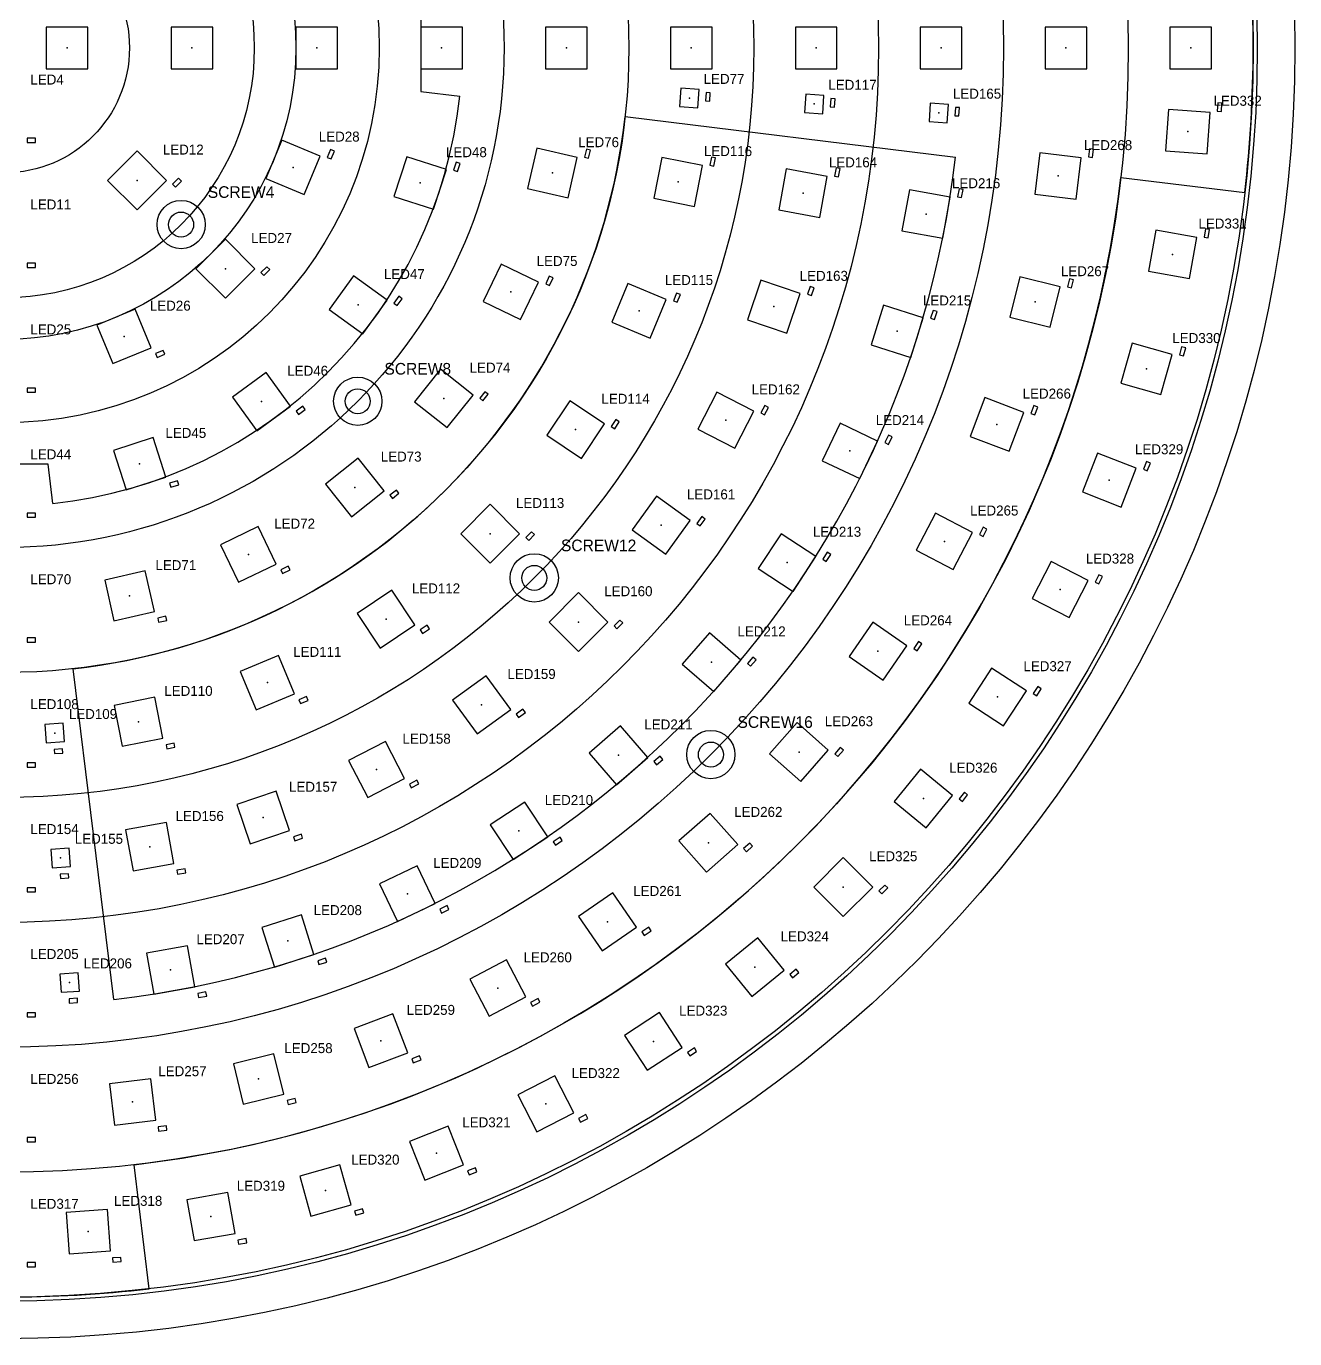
# Model space of a CAD drawing. Header units: millimetres. Extents: x -155 to 155, y -155 to 155.
# Drawn here: x 2.6 to 155, y -155 to 2.6 of the extents above; entities that cross this region are included whole.
import ezdxf

# ---------------------------------------------------------------- set-up
doc = ezdxf.new("R2010")
doc.units = ezdxf.units.MM
for name, color, linetype in [('CAP_0402_BODY', 3, 'CONTINUOUS'), ('LABELS', 7, 'CONTINUOUS'), ('LED_2020_BODY', 30, 'CONTINUOUS'), ('LED_5050_BODY', 5, 'CONTINUOUS'), ('LED_CENTRES', 8, 'CONTINUOUS'), ('MOUNT_DRILL', 2, 'CONTINUOUS'), ('MOUNT_PAD_OD', 2, 'CONTINUOUS'), ('PCB_OUTLINE', 7, 'CONTINUOUS'), ('RING_BOUNDARIES', 8, 'CONTINUOUS'), ('SENSOR_REF', 9, 'CONTINUOUS'), ('TARGET_PATTERN', 1, 'CONTINUOUS')]:
    doc.layers.add(name, color=color, linetype=linetype)

msp = doc.modelspace()

# ---------------------------------------------------------------- linework, layer by layer
at = {"layer": 'CAP_0402_BODY'}
for p, q in [((84.28, -5.36), (84.21, -6.36)), ((84.78, -5.4), (84.28, -5.36)), ((84.71, -6.4), (84.78, -5.4)), ((99.27, -6.07), (99.2, -7.06)), ((99.77, -6.1), (99.27, -6.07)), ((99.7, -7.1), (99.77, -6.1)), ((84.21, -6.36), (84.71, -6.4)), ((99.2, -7.06), (99.7, -7.1)), ((114.23, -7.14), (114.16, -8.14)), ((114.73, -7.17), (114.23, -7.14)), ((114.66, -8.17), (114.73, -7.17)), ((145.75, -6.6), (145.68, -7.6)), ((145.68, -7.6), (146.18, -7.63)), ((146.25, -6.63), (145.75, -6.6)), ((146.18, -7.63), (146.25, -6.63)), ((114.16, -8.14), (114.66, -8.17)), ((3.7, -10.85), (2.7, -10.85)), ((2.7, -10.85), (2.7, -11.35)), ((3.7, -11.35), (3.7, -10.85)), ((2.7, -11.35), (3.7, -11.35)), ((39.16, -12.21), (38.77, -13.14)), ((39.62, -12.41), (39.16, -12.21)), ((39.24, -13.33), (39.62, -12.41)), ((69.9, -12.16), (69.67, -13.13)), ((70.38, -12.27), (69.9, -12.16)), ((70.16, -13.24), (70.38, -12.27)), ((130.34, -12.1), (130.22, -13.09)), ((130.84, -12.16), (130.34, -12.1)), ((130.72, -13.15), (130.84, -12.16)), ((38.77, -13.14), (39.24, -13.33)), ((54.26, -13.74), (53.95, -14.69)), ((54.74, -13.89), (54.26, -13.74)), ((54.43, -14.85), (54.74, -13.89)), ((69.67, -13.13), (70.16, -13.24)), ((84.92, -13.12), (84.73, -14.1)), ((84.73, -14.1), (85.22, -14.2)), ((85.41, -13.22), (84.92, -13.12)), ((85.22, -14.2), (85.41, -13.22)), ((130.22, -13.09), (130.72, -13.15)), ((20.9, -15.66), (20.19, -16.37)), ((21.25, -16.02), (20.9, -15.66)), ((53.95, -14.69), (54.43, -14.85)), ((99.89, -14.4), (99.71, -15.39)), ((99.71, -15.39), (100.2, -15.47)), ((100.38, -14.49), (99.89, -14.4)), ((100.2, -15.47), (100.38, -14.49)), ((20.19, -16.37), (20.54, -16.72)), ((20.54, -16.72), (21.25, -16.02)), ((114.67, -16.91), (114.49, -17.89)), ((115.16, -17), (114.67, -16.91)), ((114.98, -17.98), (115.16, -17)), ((114.49, -17.89), (114.98, -17.98)), ((144.27, -21.73), (144.1, -22.72)), ((144.76, -21.82), (144.27, -21.73)), ((144.59, -22.81), (144.76, -21.82)), ((144.1, -22.72), (144.59, -22.81)), ((3.7, -25.85), (2.7, -25.85)), ((2.7, -25.85), (2.7, -26.35)), ((2.7, -26.35), (3.7, -26.35)), ((3.7, -26.35), (3.7, -25.85)), ((31.5, -26.27), (30.79, -26.98)), ((31.15, -27.33), (31.86, -26.62)), ((31.86, -26.62), (31.5, -26.27)), ((30.79, -26.98), (31.15, -27.33)), ((65.44, -27.41), (65.01, -28.31)), ((65.01, -28.31), (65.46, -28.52)), ((65.89, -27.62), (65.44, -27.41)), ((65.46, -28.52), (65.89, -27.62)), ((127.93, -27.72), (127.69, -28.69)), ((128.42, -27.84), (127.93, -27.72)), ((128.18, -28.81), (128.42, -27.84)), ((47.36, -29.83), (46.77, -30.64)), ((47.76, -30.13), (47.36, -29.83)), ((80.73, -29.44), (80.35, -30.36)), ((81.19, -29.63), (80.73, -29.44)), ((80.81, -30.55), (81.19, -29.63)), ((96.77, -28.63), (96.45, -29.58)), ((96.45, -29.58), (96.93, -29.74)), ((97.25, -28.79), (96.77, -28.63)), ((96.93, -29.74), (97.25, -28.79)), ((127.69, -28.69), (128.18, -28.81)), ((46.77, -30.64), (47.18, -30.94)), ((47.18, -30.94), (47.76, -30.13)), ((80.35, -30.36), (80.81, -30.55)), ((111.54, -31.52), (111.24, -32.47)), ((112.02, -31.67), (111.54, -31.52)), ((111.24, -32.47), (111.72, -32.62)), ((111.72, -32.62), (112.02, -31.67)), ((141.41, -35.88), (141.14, -36.85)), ((141.9, -36.02), (141.41, -35.88)), ((141.63, -36.98), (141.9, -36.02)), ((19.05, -36.32), (18.13, -36.71)), ((18.13, -36.71), (18.32, -37.17)), ((18.32, -37.17), (19.24, -36.79)), ((19.24, -36.79), (19.05, -36.32)), ((141.14, -36.85), (141.63, -36.98)), ((3.7, -40.85), (2.7, -40.85)), ((2.7, -40.85), (2.7, -41.35)), ((3.7, -41.35), (3.7, -40.85)), ((2.7, -41.35), (3.7, -41.35)), ((57.7, -41.28), (57.08, -42.06)), ((57.08, -42.06), (57.47, -42.38)), ((57.47, -42.38), (58.09, -41.59)), ((58.09, -41.59), (57.7, -41.28)), ((35.82, -43.01), (35.01, -43.6)), ((35.01, -43.6), (35.31, -44)), ((35.31, -44), (36.12, -43.41)), ((36.12, -43.41), (35.82, -43.01)), ((91.33, -42.94), (90.87, -43.83)), ((90.87, -43.83), (91.31, -44.06)), ((91.31, -44.06), (91.77, -43.17)), ((91.77, -43.17), (91.33, -42.94)), ((123.66, -42.94), (123.3, -43.88)), ((123.3, -43.88), (123.77, -44.05)), ((124.13, -43.12), (123.66, -42.94)), ((123.77, -44.05), (124.13, -43.12)), ((73.44, -44.62), (72.88, -45.45)), ((72.88, -45.45), (73.3, -45.73)), ((73.3, -45.73), (73.85, -44.9)), ((73.85, -44.9), (73.44, -44.62)), ((106.18, -46.49), (105.75, -47.39)), ((106.63, -46.71), (106.18, -46.49)), ((106.2, -47.61), (106.63, -46.71)), ((105.75, -47.39), (106.2, -47.61)), ((137.18, -49.67), (136.82, -50.6)), ((137.65, -49.85), (137.18, -49.67)), ((137.28, -50.78), (137.65, -49.85)), ((20.78, -51.97), (19.83, -52.28)), ((20.93, -52.45), (20.78, -51.97)), ((136.82, -50.6), (137.28, -50.78)), ((19.83, -52.28), (19.98, -52.76)), ((19.98, -52.76), (20.93, -52.45)), ((47.07, -53.09), (46.29, -53.71)), ((46.6, -54.1), (47.38, -53.48)), ((47.38, -53.48), (47.07, -53.09)), ((46.29, -53.71), (46.6, -54.1)), ((3.7, -55.85), (2.7, -55.85)), ((2.7, -55.85), (2.7, -56.35)), ((2.7, -56.35), (3.7, -56.35)), ((3.7, -56.35), (3.7, -55.85)), ((83.76, -56.28), (83.18, -57.09)), ((83.58, -57.39), (84.17, -56.58)), ((84.17, -56.58), (83.76, -56.28)), ((63.32, -58.09), (62.61, -58.8)), ((63.67, -58.44), (63.32, -58.09)), ((83.18, -57.09), (83.58, -57.39)), ((117.58, -57.53), (117.12, -58.42)), ((117.56, -58.65), (118.02, -57.77)), ((118.02, -57.77), (117.58, -57.53)), ((62.61, -58.8), (62.97, -59.15)), ((62.97, -59.15), (63.67, -58.44)), ((117.12, -58.42), (117.56, -58.65)), ((98.84, -60.54), (98.29, -61.38)), ((98.29, -61.38), (98.71, -61.66)), ((98.71, -61.66), (99.26, -60.82)), ((99.26, -60.82), (98.84, -60.54)), ((34.07, -62.23), (33.17, -62.66)), ((33.17, -62.66), (33.39, -63.11)), ((33.39, -63.11), (34.29, -62.68)), ((34.29, -62.68), (34.07, -62.23)), ((131.47, -63.26), (131.01, -64.15)), ((131.01, -64.15), (131.46, -64.37)), ((131.46, -64.37), (131.92, -63.49)), ((131.92, -63.49), (131.47, -63.26)), ((19.37, -68.25), (18.4, -68.47)), ((18.4, -68.47), (18.51, -68.96)), ((18.51, -68.96), (19.48, -68.74)), ((19.48, -68.74), (19.37, -68.25)), ((50.77, -69.33), (49.94, -69.88)), ((51.05, -69.74), (50.77, -69.33)), ((73.93, -68.7), (73.22, -69.4)), ((73.57, -69.76), (74.28, -69.05)), ((74.28, -69.05), (73.93, -68.7)), ((3.7, -70.85), (2.7, -70.85)), ((2.7, -70.85), (2.7, -71.35)), ((3.7, -71.35), (3.7, -70.85)), ((49.94, -69.88), (50.22, -70.3)), ((50.22, -70.3), (51.05, -69.74)), ((73.22, -69.4), (73.57, -69.76)), ((2.7, -71.35), (3.7, -71.35)), ((109.79, -71.29), (109.22, -72.11)), ((109.22, -72.11), (109.63, -72.39)), ((109.63, -72.39), (110.2, -71.57)), ((110.2, -71.57), (109.79, -71.29)), ((89.9, -73.16), (89.24, -73.92)), ((89.24, -73.92), (89.62, -74.25)), ((89.62, -74.25), (90.28, -73.49)), ((90.28, -73.49), (89.9, -73.16)), ((124.12, -76.68), (123.58, -77.51)), ((124, -77.79), (124.54, -76.95)), ((124.54, -76.95), (124.12, -76.68)), ((36.27, -77.9), (35.35, -78.28)), ((35.35, -78.28), (35.54, -78.74)), ((35.54, -78.74), (36.46, -78.36)), ((36.46, -78.36), (36.27, -77.9)), ((123.58, -77.51), (124, -77.79)), ((62.27, -79.41), (61.46, -80)), ((61.46, -80), (61.76, -80.41)), ((61.76, -80.41), (62.57, -79.82)), ((62.57, -79.82), (62.27, -79.41)), ((20.38, -83.48), (19.4, -83.67)), ((20.47, -83.97), (20.38, -83.48)), ((6.96, -84.17), (5.96, -84.24)), ((5.96, -84.24), (6, -84.74)), ((6, -84.74), (6.99, -84.67)), ((6.99, -84.67), (6.96, -84.17)), ((19.4, -83.67), (19.49, -84.16)), ((19.49, -84.16), (20.47, -83.97)), ((78.75, -85.05), (78, -85.7)), ((79.08, -85.43), (78.75, -85.05)), ((100.4, -84), (99.73, -84.75)), ((99.73, -84.75), (100.11, -85.08)), ((100.11, -85.08), (100.77, -84.33)), ((100.77, -84.33), (100.4, -84)), ((3.7, -85.85), (2.7, -85.85)), ((2.7, -85.85), (2.7, -86.35)), ((2.7, -86.35), (3.7, -86.35)), ((3.7, -86.35), (3.7, -85.85)), ((78, -85.7), (78.32, -86.08)), ((78.32, -86.08), (79.08, -85.43)), ((49.52, -87.93), (48.63, -88.39)), ((49.75, -88.38), (49.52, -87.93)), ((48.63, -88.39), (48.86, -88.84)), ((48.86, -88.84), (49.75, -88.38)), ((115.31, -89.38), (114.68, -90.16)), ((115.07, -90.47), (115.7, -89.7)), ((115.7, -89.7), (115.31, -89.38)), ((114.68, -90.16), (115.07, -90.47)), ((35.65, -94.41), (34.7, -94.73)), ((35.8, -94.89), (35.65, -94.41)), ((34.7, -94.73), (34.86, -95.21)), ((34.86, -95.21), (35.8, -94.89)), ((66.73, -94.77), (65.89, -95.32)), ((65.89, -95.32), (66.17, -95.74)), ((66.17, -95.74), (67, -95.19)), ((67, -95.19), (66.73, -94.77)), ((89.54, -95.49), (88.79, -96.15)), ((89.12, -96.53), (89.87, -95.86)), ((89.87, -95.86), (89.54, -95.49)), ((88.79, -96.15), (89.12, -96.53)), ((7.66, -99.16), (6.66, -99.23)), ((6.66, -99.23), (6.7, -99.73)), ((7.7, -99.66), (7.66, -99.16)), ((21.68, -98.56), (20.7, -98.74)), ((20.7, -98.74), (20.79, -99.23)), ((20.79, -99.23), (21.77, -99.05)), ((21.77, -99.05), (21.68, -98.56)), ((3.7, -100.85), (2.7, -100.85)), ((2.7, -100.85), (2.7, -101.35)), ((3.7, -101.35), (3.7, -100.85)), ((6.7, -99.73), (7.7, -99.66)), ((105.75, -100.52), (105.04, -101.22)), ((106.1, -100.87), (105.75, -100.52)), ((2.7, -101.35), (3.7, -101.35)), ((105.04, -101.22), (105.39, -101.58)), ((105.39, -101.58), (106.1, -100.87)), ((53.17, -102.99), (52.27, -103.42)), ((52.27, -103.42), (52.48, -103.88)), ((52.48, -103.88), (53.39, -103.45)), ((53.39, -103.45), (53.17, -102.99)), ((77.38, -105.59), (76.55, -106.15)), ((77.66, -106), (77.38, -105.59)), ((76.55, -106.15), (76.84, -106.57)), ((76.84, -106.57), (77.66, -106)), ((38.57, -109.3), (37.62, -109.61)), ((37.62, -109.61), (37.77, -110.08)), ((37.77, -110.08), (38.72, -109.78)), ((38.72, -109.78), (38.57, -109.3)), ((95.11, -110.63), (94.34, -111.26)), ((94.34, -111.26), (94.65, -111.65)), ((94.65, -111.65), (95.43, -111.02)), ((95.43, -111.02), (95.11, -110.63)), ((24.19, -113.36), (23.21, -113.53)), ((24.28, -113.85), (24.19, -113.36)), ((8.74, -114.12), (7.74, -114.19)), ((7.74, -114.19), (7.77, -114.69)), ((7.77, -114.69), (8.77, -114.62)), ((8.77, -114.62), (8.74, -114.12)), ((23.21, -113.53), (23.29, -114.03)), ((23.29, -114.03), (24.28, -113.85)), ((64.09, -114.14), (63.2, -114.61)), ((63.2, -114.61), (63.43, -115.05)), ((63.43, -115.05), (64.32, -114.59)), ((64.32, -114.59), (64.09, -114.14)), ((3.7, -115.85), (2.7, -115.85)), ((2.7, -115.85), (2.7, -116.35)), ((2.7, -116.35), (3.7, -116.35)), ((3.7, -116.35), (3.7, -115.85)), ((49.86, -121.03), (48.92, -121.39)), ((50.04, -121.5), (49.86, -121.03)), ((82.87, -120.08), (82.03, -120.62)), ((82.03, -120.62), (82.31, -121.04)), ((82.31, -121.04), (83.14, -120.5)), ((83.14, -120.5), (82.87, -120.08)), ((48.92, -121.39), (49.1, -121.86)), ((49.1, -121.86), (50.04, -121.5)), ((34.91, -126.16), (33.94, -126.4)), ((33.94, -126.4), (34.06, -126.89)), ((34.06, -126.89), (35.03, -126.65)), ((35.03, -126.65), (34.91, -126.16)), ((69.84, -128.09), (68.95, -128.55)), ((68.95, -128.55), (69.18, -129)), ((69.18, -129), (70.07, -128.54)), ((70.07, -128.54), (69.84, -128.09)), ((19.45, -129.45), (18.45, -129.57)), ((18.45, -129.57), (18.51, -130.07)), ((18.51, -130.07), (19.51, -129.95)), ((19.51, -129.95), (19.45, -129.45)), ((3.7, -130.85), (2.7, -130.85)), ((2.7, -130.85), (2.7, -131.35)), ((2.7, -131.35), (3.7, -131.35)), ((3.7, -131.35), (3.7, -130.85)), ((56.56, -134.49), (55.63, -134.85)), ((55.63, -134.85), (55.81, -135.32)), ((55.81, -135.32), (56.74, -134.95)), ((56.74, -134.95), (56.56, -134.49)), ((43.01, -139.41), (42.05, -139.68)), ((42.05, -139.68), (42.18, -140.17)), ((42.18, -140.17), (43.14, -139.89)), ((43.14, -139.89), (43.01, -139.41)), ((29.02, -142.98), (28.04, -143.16)), ((28.04, -143.16), (28.12, -143.65)), ((29.11, -143.47), (29.02, -142.98)), ((28.12, -143.65), (29.11, -143.47)), ((3.7, -145.85), (2.7, -145.85)), ((2.7, -145.85), (2.7, -146.35)), ((2.7, -146.35), (3.7, -146.35)), ((3.7, -146.35), (3.7, -145.85)), ((13.98, -145.23), (12.98, -145.3)), ((12.98, -145.3), (13.02, -145.79)), ((13.02, -145.79), (14.02, -145.72)), ((14.02, -145.72), (13.98, -145.23))]:
    msp.add_line(p, q, dxfattribs=at)
at = {"layer": 'LED_2020_BODY'}
for p, q in [((81.26, -4.84), (81.1, -7.03)), ((83.46, -5), (81.26, -4.84)), ((83.3, -7.2), (83.46, -5)), ((96.25, -5.56), (96.09, -7.75)), ((98.44, -5.71), (96.25, -5.56)), ((98.29, -7.9), (98.44, -5.71)), ((81.1, -7.03), (83.3, -7.2)), ((96.09, -7.75), (98.29, -7.9)), ((111.21, -6.63), (111.06, -8.82)), ((113.4, -6.78), (111.21, -6.63)), ((113.25, -8.98), (113.4, -6.78)), ((111.06, -8.82), (113.25, -8.98)), ((7.03, -81.1), (4.84, -81.26)), ((4.84, -81.26), (5, -83.46)), ((7.2, -83.3), (7.03, -81.1)), ((5, -83.46), (7.2, -83.3)), ((7.75, -96.09), (5.56, -96.25)), ((7.9, -98.29), (7.75, -96.09)), ((5.56, -96.25), (5.71, -98.44)), ((5.71, -98.44), (7.9, -98.29)), ((8.82, -111.06), (6.63, -111.21)), ((6.63, -111.21), (6.78, -113.4)), ((8.98, -113.25), (8.82, -111.06)), ((6.78, -113.4), (8.98, -113.25))]:
    msp.add_line(p, q, dxfattribs=at)
at = {"layer": 'LED_5050_BODY'}
for p, q in [((5, 2.5), (5, -2.5)), ((10, 2.5), (5, 2.5)), ((10, -2.5), (10, 2.5)), ((20, 2.5), (20, -2.5)), ((25, 2.5), (20, 2.5)), ((25, -2.5), (25, 2.5)), ((35, 2.5), (35, -2.5)), ((40, 2.5), (35, 2.5)), ((40, -2.5), (40, 2.5)), ((50, 2.5), (50, -2.5)), ((55, 2.5), (50, 2.5)), ((55, -2.5), (55, 2.5)), ((65, 2.5), (65, -2.5)), ((70, 2.5), (65, 2.5)), ((70, -2.5), (70, 2.5)), ((80, 2.5), (80, -2.5)), ((85, 2.5), (80, 2.5)), ((85, -2.5), (85, 2.5)), ((95, 2.5), (95, -2.5)), ((100, 2.5), (95, 2.5)), ((100, -2.5), (100, 2.5)), ((110, 2.5), (110, -2.5)), ((115, 2.5), (110, 2.5)), ((115, -2.5), (115, 2.5)), ((125, 2.5), (125, -2.5)), ((130, 2.5), (125, 2.5)), ((130, -2.5), (130, 2.5)), ((140, 2.5), (140, -2.5)), ((145, 2.5), (140, 2.5)), ((145, -2.5), (145, 2.5)), ((5, -2.5), (10, -2.5)), ((20, -2.5), (25, -2.5)), ((35, -2.5), (40, -2.5)), ((50, -2.5), (55, -2.5)), ((65, -2.5), (70, -2.5)), ((80, -2.5), (85, -2.5)), ((95, -2.5), (100, -2.5)), ((110, -2.5), (115, -2.5)), ((125, -2.5), (130, -2.5)), ((140, -2.5), (145, -2.5)), ((139.83, -7.38), (139.47, -12.37)), ((144.82, -7.74), (139.83, -7.38)), ((144.46, -12.72), (144.82, -7.74)), ((15.91, -12.37), (12.37, -15.91)), ((19.45, -15.91), (15.91, -12.37)), ((33.29, -11.08), (31.38, -15.7)), ((37.91, -13), (33.29, -11.08)), ((63.93, -12.03), (62.81, -16.9)), ((68.8, -13.14), (63.93, -12.03)), ((124.39, -12.59), (123.79, -17.55)), ((129.35, -13.19), (124.39, -12.59)), ((139.47, -12.37), (144.46, -12.72)), ((36, -17.62), (37.91, -13)), ((48.33, -13.07), (46.78, -17.83)), ((53.08, -14.62), (48.33, -13.07)), ((67.69, -18.01), (68.8, -13.14)), ((78.95, -13.16), (77.98, -18.06)), ((83.85, -14.13), (78.95, -13.16)), ((82.88, -19.03), (83.85, -14.13)), ((128.75, -18.15), (129.35, -13.19)), ((31.38, -15.7), (36, -17.62)), ((51.54, -19.37), (53.08, -14.62)), ((93.91, -14.54), (93.02, -19.45)), ((98.83, -15.43), (93.91, -14.54)), ((97.94, -20.35), (98.83, -15.43)), ((12.37, -15.91), (15.91, -19.45)), ((15.91, -19.45), (19.45, -15.91)), ((62.81, -16.9), (67.69, -18.01)), ((108.7, -17.05), (107.81, -21.97)), ((113.62, -17.94), (108.7, -17.05)), ((46.78, -17.83), (51.54, -19.37)), ((77.98, -18.06), (82.88, -19.03)), ((112.73, -22.86), (113.62, -17.94)), ((123.79, -17.55), (128.75, -18.15)), ((93.02, -19.45), (97.94, -20.35)), ((107.81, -21.97), (112.73, -22.86)), ((138.3, -21.9), (137.43, -26.82)), ((143.22, -22.77), (138.3, -21.9)), ((26.52, -22.98), (22.98, -26.52)), ((30.05, -26.52), (26.52, -22.98)), ((142.35, -27.69), (143.22, -22.77)), ((22.98, -26.52), (26.52, -30.05)), ((26.52, -30.05), (30.05, -26.52)), ((59.65, -25.95), (57.48, -30.45)), ((64.15, -28.12), (59.65, -25.95)), ((41.92, -27.37), (38.98, -31.41)), ((45.97, -30.31), (41.92, -27.37)), ((61.98, -32.62), (64.15, -28.12)), ((74.87, -28.3), (72.95, -32.92)), ((79.49, -30.22), (74.87, -28.3)), ((90.84, -27.9), (89.25, -32.64)), ((95.58, -29.5), (90.84, -27.9)), ((121.97, -27.49), (120.77, -32.34)), ((126.82, -28.68), (121.97, -27.49)), ((137.43, -26.82), (142.35, -27.69)), ((93.99, -34.24), (95.58, -29.5)), ((125.62, -33.54), (126.82, -28.68)), ((15.7, -31.38), (11.08, -33.29)), ((17.62, -36), (15.7, -31.38)), ((38.98, -31.41), (43.03, -34.35)), ((43.03, -34.35), (45.97, -30.31)), ((57.48, -30.45), (61.98, -32.62)), ((77.57, -34.84), (79.49, -30.22)), ((105.6, -30.89), (104.09, -35.66)), ((110.37, -32.41), (105.6, -30.89)), ((72.95, -32.92), (77.57, -34.84)), ((89.25, -32.64), (93.99, -34.24)), ((108.86, -37.17), (110.37, -32.41)), ((120.77, -32.34), (125.62, -33.54)), ((11.08, -33.29), (13, -37.91)), ((13, -37.91), (17.62, -36)), ((104.09, -35.66), (108.86, -37.17)), ((135.46, -35.46), (134.11, -40.27)), ((140.27, -36.81), (135.46, -35.46)), ((138.92, -41.62), (140.27, -36.81)), ((31.41, -38.98), (27.37, -41.92)), ((34.35, -43.03), (31.41, -38.98)), ((52.38, -38.57), (49.26, -42.48)), ((56.29, -41.69), (52.38, -38.57)), ((134.11, -40.27), (138.92, -41.62)), ((27.37, -41.92), (30.31, -45.97)), ((49.26, -42.48), (53.17, -45.6)), ((53.17, -45.6), (56.29, -41.69)), ((67.91, -42.37), (65.13, -46.52)), ((72.06, -45.14), (67.91, -42.37)), ((85.58, -41.33), (83.28, -45.77)), ((90.02, -43.62), (85.58, -41.33)), ((117.76, -41.99), (115.99, -46.66)), ((122.44, -43.76), (117.76, -41.99)), ((30.31, -45.97), (34.35, -43.03)), ((87.73, -48.06), (90.02, -43.62)), ((120.67, -48.44), (122.44, -43.76)), ((69.29, -49.3), (72.06, -45.14)), ((100.38, -45.06), (98.23, -49.57)), ((104.89, -47.21), (100.38, -45.06)), ((17.83, -46.78), (13.07, -48.33)), ((19.37, -51.54), (17.83, -46.78)), ((65.13, -46.52), (69.29, -49.3)), ((83.28, -45.77), (87.73, -48.06)), ((102.74, -51.72), (104.89, -47.21)), ((115.99, -46.66), (120.67, -48.44)), ((13.07, -48.33), (14.62, -53.08)), ((131.3, -48.66), (129.48, -53.31)), ((135.95, -50.48), (131.3, -48.66)), ((42.48, -49.26), (38.57, -52.38)), ((45.6, -53.17), (42.48, -49.26)), ((98.23, -49.57), (102.74, -51.72)), ((14.62, -53.08), (19.37, -51.54)), ((134.13, -55.13), (135.95, -50.48)), ((38.57, -52.38), (41.69, -56.29)), ((41.69, -56.29), (45.6, -53.17)), ((129.48, -53.31), (134.13, -55.13)), ((58.34, -54.8), (54.8, -58.34)), ((61.87, -58.34), (58.34, -54.8)), ((78.33, -53.82), (75.39, -57.86)), ((82.37, -56.76), (78.33, -53.82)), ((111.84, -55.88), (109.52, -60.3)), ((116.27, -58.2), (111.84, -55.88)), ((30.45, -57.48), (25.95, -59.65)), ((32.62, -61.98), (30.45, -57.48)), ((75.39, -57.86), (79.43, -60.8)), ((79.43, -60.8), (82.37, -56.76)), ((113.95, -62.63), (116.27, -58.2)), ((25.95, -59.65), (28.12, -64.15)), ((54.8, -58.34), (58.34, -61.87)), ((58.34, -61.87), (61.87, -58.34)), ((93.29, -58.33), (90.55, -62.51)), ((97.47, -61.08), (93.29, -58.33)), ((94.72, -65.26), (97.47, -61.08)), ((109.52, -60.3), (113.95, -62.63)), ((16.9, -62.81), (12.03, -63.93)), ((18.01, -67.69), (16.9, -62.81)), ((28.12, -64.15), (32.62, -61.98)), ((90.55, -62.51), (94.72, -65.26)), ((125.72, -61.66), (123.44, -66.1)), ((130.17, -63.94), (125.72, -61.66)), ((12.03, -63.93), (13.14, -68.8)), ((127.89, -68.39), (130.17, -63.94)), ((46.52, -65.13), (42.37, -67.91)), ((49.3, -69.29), (46.52, -65.13)), ((68.94, -65.41), (65.41, -68.94)), ((72.48, -68.94), (68.94, -65.41)), ((123.44, -66.1), (127.89, -68.39)), ((13.14, -68.8), (18.01, -67.69)), ((42.37, -67.91), (45.14, -72.06)), ((45.14, -72.06), (49.3, -69.29)), ((65.41, -68.94), (68.94, -72.48)), ((68.94, -72.48), (72.48, -68.94)), ((104.29, -68.95), (101.45, -73.07)), ((108.41, -71.79), (104.29, -68.95)), ((84.7, -70.23), (81.42, -74.01)), ((88.47, -73.51), (84.7, -70.23)), ((105.57, -75.91), (108.41, -71.79)), ((32.92, -72.95), (28.3, -74.87)), ((34.84, -77.57), (32.92, -72.95)), ((81.42, -74.01), (85.19, -77.29)), ((85.19, -77.29), (88.47, -73.51)), ((101.45, -73.07), (105.57, -75.91)), ((28.3, -74.87), (30.22, -79.49)), ((57.86, -75.39), (53.82, -78.33)), ((60.8, -79.43), (57.86, -75.39)), ((118.57, -74.48), (115.84, -78.67)), ((122.76, -77.21), (118.57, -74.48)), ((120.02, -81.4), (122.76, -77.21)), ((18.06, -77.98), (13.16, -78.95)), ((19.03, -82.88), (18.06, -77.98)), ((30.22, -79.49), (34.84, -77.57)), ((53.82, -78.33), (56.76, -82.37)), ((115.84, -78.67), (120.02, -81.4)), ((13.16, -78.95), (14.13, -83.85)), ((56.76, -82.37), (60.8, -79.43)), ((74.01, -81.42), (70.23, -84.7)), ((77.29, -85.19), (74.01, -81.42)), ((95.22, -81.02), (91.91, -84.76)), ((98.96, -84.33), (95.22, -81.02)), ((14.13, -83.85), (19.03, -82.88)), ((45.77, -83.28), (41.33, -85.58)), ((48.06, -87.73), (45.77, -83.28)), ((70.23, -84.7), (73.51, -88.47)), ((91.91, -84.76), (95.65, -88.08)), ((95.65, -88.08), (98.96, -84.33)), ((41.33, -85.58), (43.62, -90.02)), ((73.51, -88.47), (77.29, -85.19)), ((110.02, -86.61), (106.86, -90.48)), ((113.89, -89.77), (110.02, -86.61)), ((43.62, -90.02), (48.06, -87.73)), ((32.64, -89.25), (27.9, -90.84)), ((34.24, -93.99), (32.64, -89.25)), ((110.73, -93.65), (113.89, -89.77)), ((27.9, -90.84), (29.5, -95.58)), ((62.51, -90.55), (58.33, -93.29)), ((65.26, -94.72), (62.51, -90.55)), ((106.86, -90.48), (110.73, -93.65)), ((84.76, -91.91), (81.02, -95.22)), ((88.08, -95.65), (84.76, -91.91)), ((19.45, -93.02), (14.54, -93.91)), ((14.54, -93.91), (15.43, -98.83)), ((20.35, -97.94), (19.45, -93.02)), ((29.5, -95.58), (34.24, -93.99)), ((58.33, -93.29), (61.08, -97.47)), ((61.08, -97.47), (65.26, -94.72)), ((81.02, -95.22), (84.33, -98.96)), ((84.33, -98.96), (88.08, -95.65)), ((100.76, -97.23), (97.23, -100.76)), ((104.3, -100.76), (100.76, -97.23)), ((15.43, -98.83), (20.35, -97.94)), ((49.57, -98.23), (45.06, -100.38)), ((51.72, -102.74), (49.57, -98.23)), ((45.06, -100.38), (47.21, -104.89)), ((97.23, -100.76), (100.76, -104.3)), ((100.76, -104.3), (104.3, -100.76)), ((73.07, -101.45), (68.95, -104.29)), ((75.91, -105.57), (73.07, -101.45)), ((47.21, -104.89), (51.72, -102.74)), ((35.66, -104.09), (30.89, -105.6)), ((37.17, -108.86), (35.66, -104.09)), ((68.95, -104.29), (71.79, -108.41)), ((71.79, -108.41), (75.91, -105.57)), ((30.89, -105.6), (32.41, -110.37)), ((90.48, -106.86), (86.61, -110.02)), ((93.65, -110.73), (90.48, -106.86)), ((21.97, -107.81), (17.05, -108.7)), ((17.05, -108.7), (17.94, -113.62)), ((22.86, -112.73), (21.97, -107.81)), ((32.41, -110.37), (37.17, -108.86)), ((60.3, -109.52), (55.88, -111.84)), ((62.63, -113.95), (60.3, -109.52)), ((86.61, -110.02), (89.77, -113.89)), ((55.88, -111.84), (58.2, -116.27)), ((89.77, -113.89), (93.65, -110.73)), ((17.94, -113.62), (22.86, -112.73)), ((58.2, -116.27), (62.63, -113.95)), ((46.66, -115.99), (41.99, -117.76)), ((48.44, -120.67), (46.66, -115.99)), ((78.67, -115.84), (74.48, -118.57)), ((81.4, -120.02), (78.67, -115.84)), ((41.99, -117.76), (43.76, -122.44)), ((74.48, -118.57), (77.21, -122.76)), ((32.34, -120.77), (27.49, -121.97)), ((33.54, -125.62), (32.34, -120.77)), ((43.76, -122.44), (48.44, -120.67)), ((77.21, -122.76), (81.4, -120.02)), ((27.49, -121.97), (28.68, -126.82)), ((17.55, -123.79), (12.59, -124.39)), ((12.59, -124.39), (13.19, -129.35)), ((18.15, -128.75), (17.55, -123.79)), ((66.1, -123.44), (61.66, -125.72)), ((68.39, -127.89), (66.1, -123.44)), ((28.68, -126.82), (33.54, -125.62)), ((61.66, -125.72), (63.94, -130.17)), ((13.19, -129.35), (18.15, -128.75)), ((63.94, -130.17), (68.39, -127.89)), ((53.31, -129.48), (48.66, -131.3)), ((55.13, -134.13), (53.31, -129.48)), ((48.66, -131.3), (50.48, -135.95)), ((40.27, -134.11), (35.46, -135.46)), ((35.46, -135.46), (36.81, -140.27)), ((41.62, -138.92), (40.27, -134.11)), ((50.48, -135.95), (55.13, -134.13)), ((26.82, -137.43), (21.9, -138.3)), ((21.9, -138.3), (22.77, -143.22)), ((27.69, -142.35), (26.82, -137.43)), ((12.37, -139.47), (7.38, -139.83)), ((7.38, -139.83), (7.74, -144.82)), ((12.72, -144.46), (12.37, -139.47)), ((36.81, -140.27), (41.62, -138.92)), ((22.77, -143.22), (27.69, -142.35)), ((7.74, -144.82), (12.72, -144.46))]:
    msp.add_line(p, q, dxfattribs=at)
at = {"layer": 'LED_CENTRES'}
for p in [(7.5, 0), (22.5, 0), (37.5, 0), (52.5, 0), (67.5, 0), (82.5, 0), (97.5, 0), (112.5, 0), (127.5, 0), (142.5, 0), (82.28, -6.02), (97.27, -6.73), (112.23, -7.8), (142.14, -10.05), (34.65, -14.35), (65.81, -15.02), (126.57, -15.37), (15.91, -15.91), (49.93, -16.22), (80.91, -16.09), (95.93, -17.44), (110.72, -19.95), (140.33, -24.79), (26.52, -26.52), (60.82, -29.29), (42.47, -30.86), (92.42, -31.07), (123.8, -30.51), (76.22, -31.57), (14.35, -34.65), (107.23, -34.03), (137.19, -38.54), (30.86, -42.47), (52.77, -42.09), (86.65, -44.7), (119.21, -45.21), (68.6, -45.83), (101.56, -48.39), (16.22, -49.93), (132.71, -51.89), (42.09, -52.77), (78.88, -57.31), (58.34, -58.34), (112.9, -59.25), (29.29, -60.82), (94.01, -61.8), (15.02, -65.81), (126.8, -65.02), (45.83, -68.6), (68.94, -68.94), (104.93, -72.43), (84.94, -73.76), (31.57, -76.22), (119.3, -77.94), (57.31, -78.88), (16.09, -80.91), (6.02, -82.28), (73.76, -84.94), (95.44, -84.55), (44.7, -86.65), (110.38, -90.13), (31.07, -92.42), (61.8, -94.01), (17.44, -95.93), (84.55, -95.44), (6.73, -97.27), (100.76, -100.76), (48.39, -101.56), (72.43, -104.93), (34.03, -107.23), (19.95, -110.72), (90.13, -110.38), (7.8, -112.23), (59.25, -112.9), (45.21, -119.21), (77.94, -119.3), (30.51, -123.8), (15.37, -126.57), (65.02, -126.8), (51.89, -132.71), (38.54, -137.19), (24.79, -140.33), (10.05, -142.14)]:
    msp.add_point(p, dxfattribs=at)
at = {"layer": 'MOUNT_DRILL'}
for centre in [(21.21, -21.21), (42.43, -42.43), (63.64, -63.64), (84.85, -84.85)]:
    msp.add_circle(centre, 1.5, dxfattribs=at)
at = {"layer": 'MOUNT_PAD_OD'}
for centre in [(21.21, -21.21), (42.43, -42.43), (63.64, -63.64), (84.85, -84.85)]:
    msp.add_circle(centre, 2.9, dxfattribs=at)
at = {"layer": 'PCB_OUTLINE'}
msp.add_circle((0, 0), 150, dxfattribs=at)
at = {"layer": 'RING_BOUNDARIES'}
for radius in [150, 135, 120, 105, 90, 75, 60, 45, 30, 15]:
    msp.add_circle((0, 0), radius, dxfattribs=at)
at = {"layer": 'SENSOR_REF'}
for radius in [155, 150.5]:
    msp.add_circle((0, 0), radius, dxfattribs=at)
at = {"layer": 'TARGET_PATTERN'}
for p, q in [((50, 5.22), (50, -5.22)), ((50, -5.22), (54.69, -5.8)), ((74.55, -8.24), (114.25, -13.11)), ((134.1, -15.55), (148.99, -17.38)), ((5.22, -50), (-5.22, -50)), ((5.8, -54.69), (5.22, -50)), ((13.11, -114.25), (8.24, -74.55)), ((17.38, -148.99), (15.55, -134.1))]:
    msp.add_line(p, q, dxfattribs=at)
for radius in [35, 15]:
    msp.add_circle((0, 0), radius, dxfattribs=at)
for radius, start, end in [(150, 353.3479, 6.6521), (55, 276.0511, 353.9489), (75, 276.3041, 353.6959), (115, 276.5462, 353.4538), (135, 276.6134, 353.3866), (150, 263.3479, 276.6521)]:
    msp.add_arc((0, 0), radius, start, end, dxfattribs=at)

# ---------------------------------------------------------------- texts
at = {"layer": 'LABELS'}
for s, height, p in [('LED77', 1.2, (83.98, -4.32)), ('LED4', 1.2, (3.1, -4.4)), ('LED117', 1.2, (98.97, -5.03)), ('LED165', 1.2, (113.93, -6.1)), ('LED332', 1.2, (145.24, -6.95)), ('LED28', 1.2, (37.75, -11.25)), ('LED76', 1.2, (68.91, -11.92)), ('LED12', 1.2, (19.01, -12.81)), ('LED48', 1.2, (53.03, -13.12)), ('LED116', 1.2, (84.01, -12.99)), ('LED268', 1.2, (129.67, -12.27)), ('LED164', 1.2, (99.03, -14.34)), ('LED216', 1.2, (113.82, -16.85)), ('SCREW4', 1.4, (24.41, -18.01)), ('LED11', 1.2, (3.1, -19.4)), ('LED331', 1.2, (143.43, -21.69)), ('LED27', 1.2, (29.62, -23.42)), ('LED75', 1.2, (63.92, -26.19)), ('LED47', 1.2, (45.57, -27.76)), ('LED163', 1.2, (95.52, -27.97)), ('LED267', 1.2, (126.9, -27.41)), ('LED115', 1.2, (79.32, -28.47)), ('LED215', 1.2, (110.33, -30.93)), ('LED26', 1.2, (17.45, -31.55)), ('LED25', 1.2, (3.1, -34.4)), ('LED330', 1.2, (140.29, -35.44)), ('SCREW8', 1.4, (45.63, -39.23)), ('LED74', 1.2, (55.87, -38.99)), ('LED46', 1.2, (33.96, -39.37)), ('LED162', 1.2, (89.75, -41.6)), ('LED266', 1.2, (122.31, -42.11)), ('LED114', 1.2, (71.7, -42.73)), ('LED214', 1.2, (104.66, -45.29)), ('LED45', 1.2, (19.32, -46.83)), ('LED44', 1.2, (3.1, -49.4)), ('LED73', 1.2, (45.19, -49.67)), ('LED329', 1.2, (135.81, -48.79)), ('LED161', 1.2, (81.98, -54.21)), ('LED113', 1.2, (61.44, -55.24)), ('LED265', 1.2, (116, -56.15)), ('LED72', 1.2, (32.39, -57.72)), ('LED213', 1.2, (97.11, -58.7)), ('SCREW12', 1.4, (66.84, -60.44)), ('LED328', 1.2, (129.9, -61.92)), ('LED71', 1.2, (18.12, -62.71)), ('LED70', 1.2, (3.1, -64.4)), ('LED112', 1.2, (48.93, -65.5)), ('LED160', 1.2, (72.04, -65.84)), ('LED264', 1.2, (108.03, -69.33)), ('LED212', 1.2, (88.04, -70.66)), ('LED111', 1.2, (34.67, -73.12)), ('LED327', 1.2, (122.4, -74.84)), ('LED159', 1.2, (60.41, -75.78)), ('LED110', 1.2, (19.19, -77.81)), ('LED108', 1.2, (3.1, -79.4)), ('LED109', 1.2, (7.72, -80.58)), ('SCREW16', 1.4, (88.05, -81.65)), ('LED263', 1.2, (98.54, -81.45)), ('LED211', 1.2, (76.86, -81.84)), ('LED158', 1.2, (47.8, -83.55)), ('LED326', 1.2, (113.48, -87.03)), ('LED157', 1.2, (34.17, -89.32)), ('LED210', 1.2, (64.9, -90.91)), ('LED262', 1.2, (87.65, -92.34)), ('LED156', 1.2, (20.54, -92.83)), ('LED154', 1.2, (3.1, -94.4)), ('LED155', 1.2, (8.43, -95.57)), ('LED209', 1.2, (51.49, -98.46)), ('LED325', 1.2, (103.86, -97.66)), ('LED261', 1.2, (75.53, -101.83)), ('LED208', 1.2, (37.13, -104.13)), ('LED207', 1.2, (23.05, -107.62)), ('LED324', 1.2, (93.23, -107.28)), ('LED205', 1.2, (3.1, -109.4)), ('LED260', 1.2, (62.35, -109.8)), ('LED206', 1.2, (9.5, -110.53)), ('LED259', 1.2, (48.31, -116.11)), ('LED323', 1.2, (81.04, -116.2)), ('LED258', 1.2, (33.61, -120.7)), ('LED257', 1.2, (18.47, -123.47)), ('LED322', 1.2, (68.12, -123.7)), ('LED256', 1.2, (3.1, -124.4)), ('LED321', 1.2, (54.99, -129.61)), ('LED320', 1.2, (41.64, -134.09)), ('LED319', 1.2, (27.89, -137.23)), ('LED317', 1.2, (3.1, -139.4)), ('LED318', 1.2, (13.15, -139.04))]:
    msp.add_text(s, height=height, dxfattribs=at).set_placement(p)

doc.saveas('drawing.dxf')
